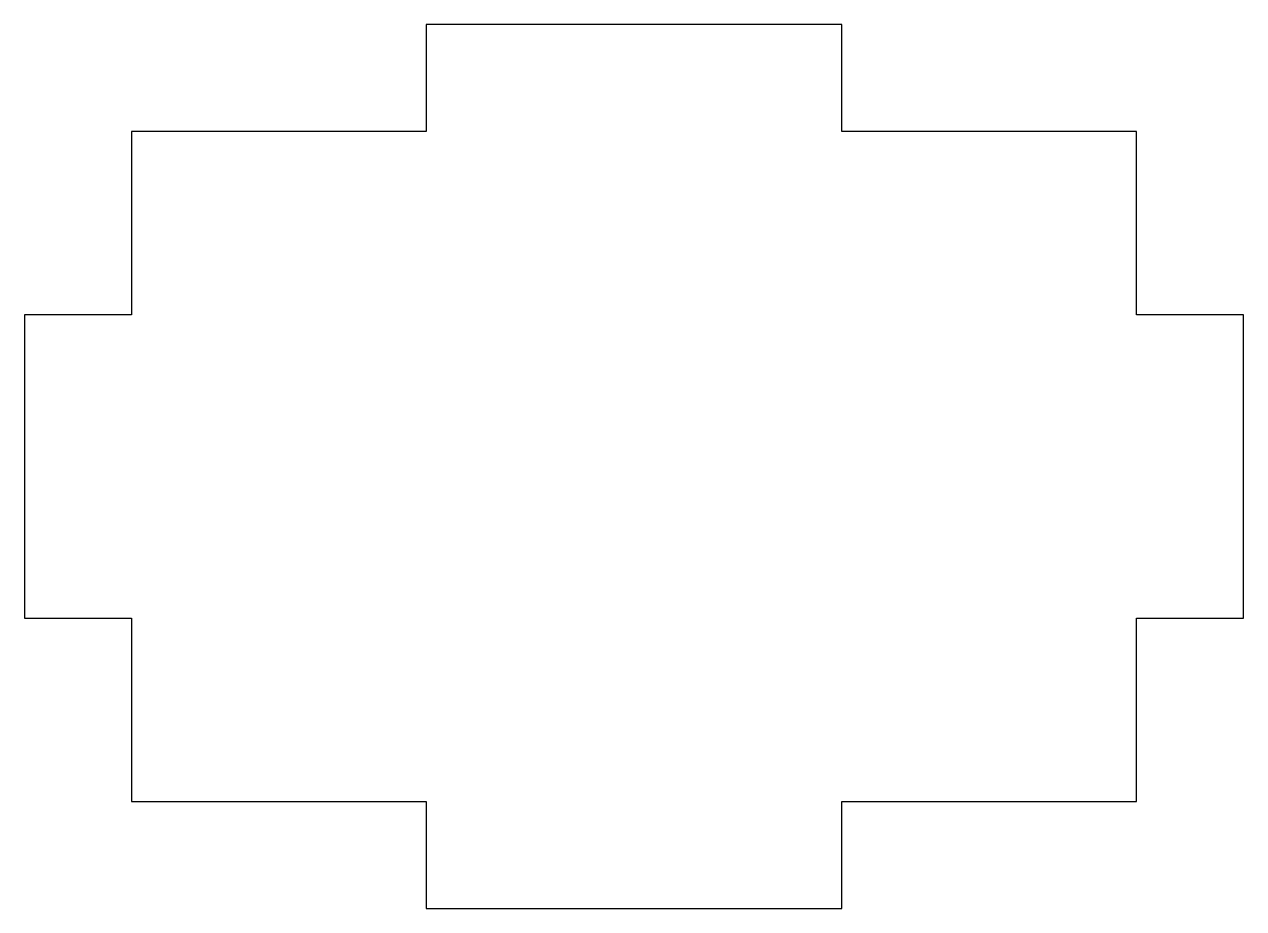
# Model space of a CAD drawing. Header units: millimetres. Extents: x 113.6 to 150, y -113.2 to -86.8.
import ezdxf

# ---------------------------------------------------------------- set-up
doc = ezdxf.new("R2010")
doc.units = ezdxf.units.MM
doc.layers.get('0').update_dxf_attribs({"linetype": 'CONTINUOUS'})

msp = doc.modelspace()

# ---------------------------------------------------------------- linework, layer by layer
msp.add_lwpolyline([(116.8, -110), (125.6, -110), (125.6, -113.2), (138, -113.2), (138, -110), (146.8, -110), (146.8, -104.533), (150, -104.533), (150, -95.467), (146.8, -95.467), (146.8, -90), (138, -90), (138, -86.8), (125.6, -86.8), (125.6, -90), (116.8, -90), (116.8, -95.467), (113.6, -95.467), (113.6, -104.533), (116.8, -104.533)], close=True)

doc.saveas('drawing.dxf')
